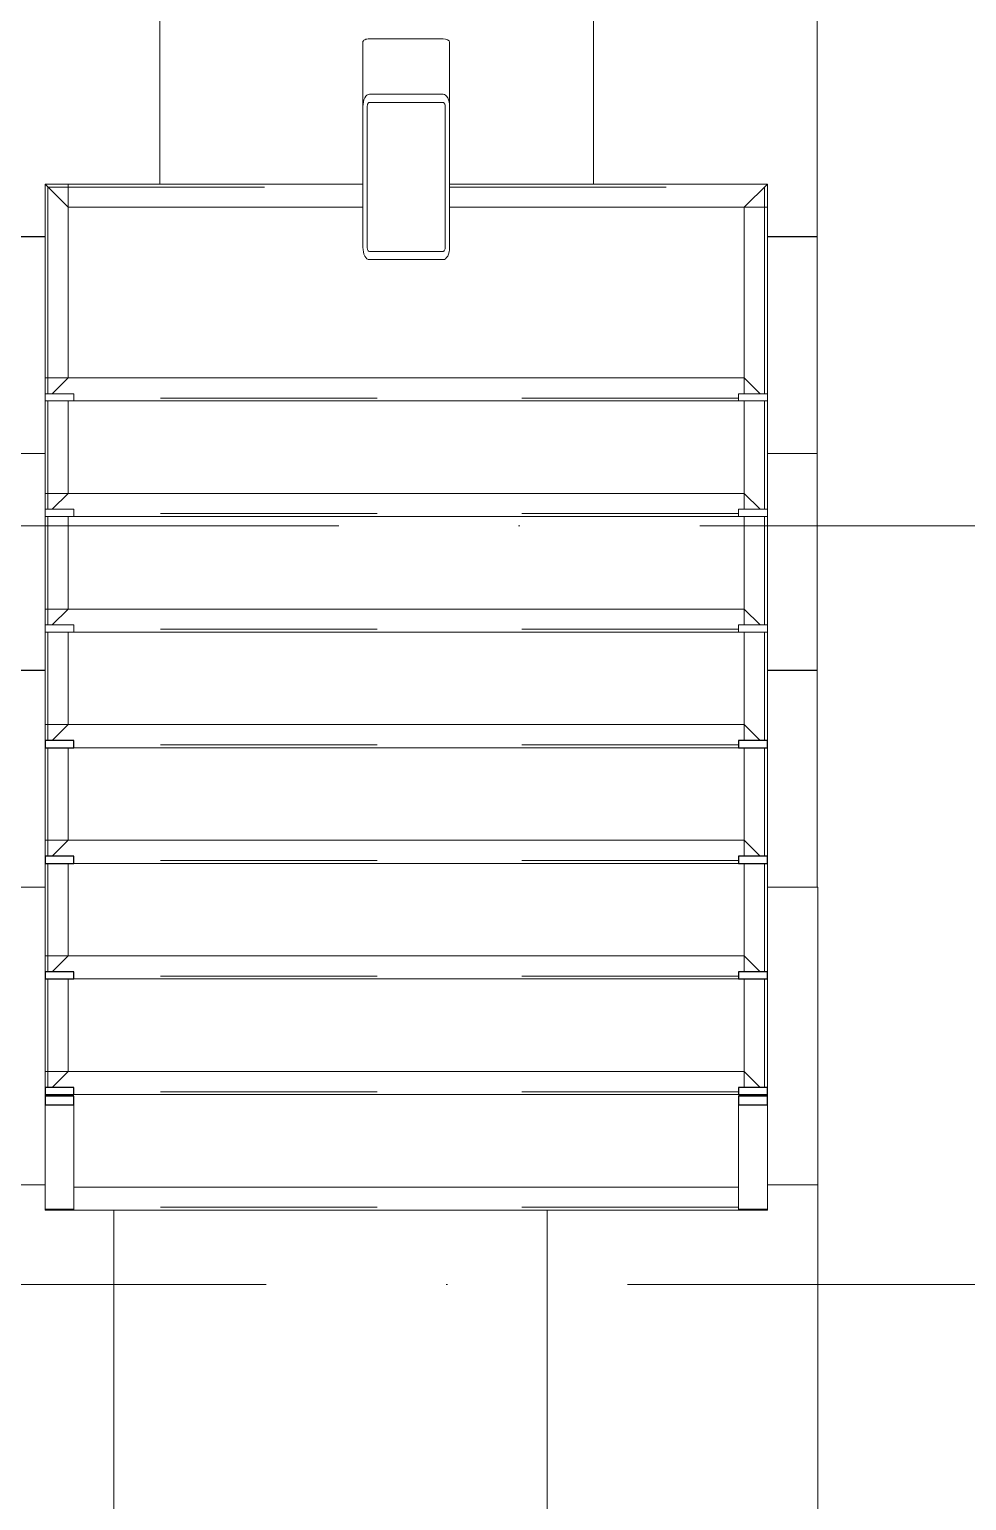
# Model space of a CAD drawing. Header units: millimetres. Extents: x 97 to 61947, y -4357 to 61202.
# Drawn here: x 44119 to 45416, y 53326 to 55362 of the extents above; entities that cross this region are included whole.
import ezdxf

# ---------------------------------------------------------------- set-up
doc = ezdxf.new("R2010")
doc.units = ezdxf.units.MM
for name, pattern in [('ADSK_Линия сетки', [2500, 2000, -250, 0, -250]), ('ADSK_Невидимые', [500, 300, -200]), ('ADSK_Невидимые_2_', [500, 300, -200])]:
    doc.linetypes.add(name, pattern=pattern)
for name, color, linetype, lineweight in [('A-FLOR-____-OTLN', 192, 'Continuous', 9), ('A-FLOR-____-PATT', 8, 'Continuous', 9), ('A-GENM-____-HDLN', 13, 'ADSK_Невидимые_2_', 9), ('A-GENM-____-MCUT', 13, 'Continuous', 9), ('A-GENM-____-OTLN', 13, 'Continuous', 9), ('S-GRID-____-OTLN', 1, 'Continuous', 9), ('S-STRS-____-OTLN', 31, 'Continuous', 9)]:
    doc.layers.add(name, color=color, linetype=linetype, lineweight=lineweight)
pattern_1 = [(270, (136699, 53275), (600, 4e-14), []), (0, (136699, 53275), (0, 600), [])]

# ---------------------------------------------------------------- blocks, each defined once
blk = doc.blocks.new('ОМ_Труба_ГОСТ 8639-82 - ОМ_Труба_ГОСТ 8639-82-25160807-О_АИ_ПП_12_600_Целиком')
at = {"layer": 'A-GENM-____-OTLN', "color": 250}
for p, q in [((137670, 55344.4), (137670, 55255.2)), ((137679, 55349.1), (137781, 55349.1)), ((137790, 55255.2), (137790, 55344.4)), ((137679, 55272.4), (137781, 55272.4)), ((137781, 55260.9), (137679, 55260.9)), ((137670, 55060.6), (137670, 55255.2)), ((137676, 55255.2), (137676, 55060.6)), ((137784, 55060.6), (137784, 55255.2)), ((137790, 55255.2), (137790, 55060.6)), ((137679, 55054.9), (137781, 55054.9)), ((137781, 55043.4), (137679, 55043.4))]:
    blk.add_line(p, q, dxfattribs=at)
at = {"layer": 'A-GENM-____-OTLN', "color": 250, "flags": 128}
for points in [[(137670, 55255.2), (137670.2, 55258.5), (137670.7, 55261.8), (137671.5, 55264.7), (137672.6, 55267.3), (137674, 55269.5), (137675.6, 55271.1), (137677.2, 55272), (137679, 55272.4)], [(137679, 55260.9), (137678.4, 55260.8), (137677.9, 55260.5), (137677.3, 55260), (137676.9, 55259.2), (137676.5, 55258.4), (137676.2, 55257.4), (137676.1, 55256.3), (137676, 55255.2)], [(137781, 55272.4), (137782.8, 55272), (137784.4, 55271.1), (137786, 55269.5), (137787.4, 55267.3), (137788.5, 55264.7), (137789.3, 55261.8), (137789.8, 55258.5), (137790, 55255.2)], [(137784, 55255.2), (137783.9, 55256.3), (137783.8, 55257.4), (137783.5, 55258.4), (137783.1, 55259.2), (137782.7, 55260), (137782.1, 55260.5), (137781.6, 55260.8), (137781, 55260.9)], [(137679, 55043.4), (137677.2, 55043.7), (137675.6, 55044.7), (137674, 55046.3), (137672.6, 55048.4), (137671.5, 55051), (137670.7, 55054), (137670.2, 55057.2), (137670, 55060.6)], [(137676, 55060.6), (137676.1, 55059.5), (137676.2, 55058.4), (137676.5, 55057.4), (137676.9, 55056.5), (137677.3, 55055.8), (137677.9, 55055.3), (137678.4, 55055), (137679, 55054.9)], [(137790, 55060.6), (137789.8, 55057.2), (137789.3, 55054), (137788.5, 55051), (137787.4, 55048.4), (137786, 55046.3), (137784.4, 55044.7), (137782.8, 55043.7), (137781, 55043.4)], [(137781, 55054.9), (137781.6, 55055), (137782.1, 55055.3), (137782.7, 55055.8), (137783.1, 55056.5), (137783.5, 55057.4), (137783.8, 55058.4), (137783.9, 55059.5), (137784, 55060.6)]]:
    blk.add_lwpolyline(points, dxfattribs=at)
at = {"layer": 'A-GENM-____-OTLN', "color": 250}
for centre, start_param, end_param in [((137679, 55344.4), 1.570796, 3.141593), ((137781, 55344.4), 0, 1.570796)]:
    blk.add_ellipse(centre, major_axis=(9, 0), ratio=0.524097, start_param=start_param, end_param=end_param, dxfattribs=at)
blk = doc.blocks.new('ОМ_Уголок_ГОСТ 8509-93 - ОМ_Уголок_ГОСТ 8509-93-25102380-О_АИ_ПП_12_600_Целиком')
at = {"layer": 'A-GENM-____-HDLN', "color": 250, "linetype": 'ADSK_Невидимые'}
for p, q in [((4, 4), (440, 4)), ((560, 4), (996, 4))]:
    blk.add_line(p, q, dxfattribs=at)
at = {"layer": 'A-GENM-____-OTLN', "color": 250}
for p, q in [((0, 0), (32, 32)), ((440, 32), (32, 32)), ((1000, 32), (560, 32)), ((1000, 0), (1000, 32)), ((0, 0), (440, 0)), ((560, 0), (1000, 0))]:
    blk.add_line(p, q, dxfattribs=at)
blk = doc.blocks.new('ОМ_Уголок_ГОСТ 8509-93 - ОМ_Уголок_ГОСТ 8509-93-V1-О_АИ_ПП_12_600_Целиком')
at = {"layer": 'A-GENM-____-HDLN', "color": 250, "linetype": 'ADSK_Невидимые'}
blk.add_line((40, 4), (960, 4), dxfattribs=at)
at = {"layer": 'A-GENM-____-OTLN', "color": 250}
for p, q in [((10, 10), (32, 32)), ((1000, 32), (32, 32)), ((1000, 10), (1000, 32)), ((40, 0), (960, 0))]:
    blk.add_line(p, q, dxfattribs=at)
blk = doc.blocks.new('ОМ_Уголок_ГОСТ 8509-93 - ОМ_Уголок_ГОСТ 8509-93-25102381-О_АИ_ПП_12_600_Целиком')
at = {"layer": 'A-GENM-____-HDLN', "color": 250, "linetype": 'ADSK_Невидимые'}
blk.add_line((10, 4), (296, 4), dxfattribs=at)
at = {"layer": 'A-GENM-____-OTLN', "color": 250}
for p, q in [((10, 10), (32, 32)), ((300, 32), (32, 32)), ((300, 0), (300, 32)), ((10, 0), (300, 0))]:
    blk.add_line(p, q, dxfattribs=at)
blk = doc.blocks.new('ОМ_Уголок_ГОСТ 8509-93 - ОМ_Уголок_ГОСТ 8509-93-V2-О_АИ_ПП_12_600_Целиком')
at = {"layer": 'A-GENM-____-HDLN', "color": 250, "linetype": 'ADSK_Невидимые'}
blk.add_line((4, 4), (290, 4), dxfattribs=at)
at = {"layer": 'A-GENM-____-OTLN', "color": 250}
for p, q in [((0, 0), (32, 32)), ((290, 32), (32, 32)), ((0, 0), (290, 0))]:
    blk.add_line(p, q, dxfattribs=at)
blk = doc.blocks.new('ОМ_Уголок_ГОСТ 8509-93 - ОМ_Уголок_ГОСТ 8509-93-V3-О_АИ_ПП_12_600_Целиком')
at = {"layer": 'A-GENM-____-HDLN', "color": 250, "linetype": 'ADSK_Невидимые'}
blk.add_line((10, 4), (160, 4), dxfattribs=at)
at = {"layer": 'A-GENM-____-OTLN', "color": 250}
for p, q in [((10, 10), (32, 32)), ((160, 32), (32, 32)), ((10, 0), (160, 0))]:
    blk.add_line(p, q, dxfattribs=at)
blk = doc.blocks.new('ОМ_Уголок_ГОСТ 8509-93 - ОМ_Уголок_ГОСТ 8509-93-V4-О_АИ_ПП_12_600_Целиком')
at = {"layer": 'A-GENM-____-HDLN', "color": 250, "linetype": 'ADSK_Невидимые'}
blk.add_line((140, 4), (290, 4), dxfattribs=at)
at = {"layer": 'A-GENM-____-OTLN', "color": 250}
for p, q in [((290, 32), (140, 32)), ((140, 0), (290, 0))]:
    blk.add_line(p, q, dxfattribs=at)
blk = doc.blocks.new('ОМ_Уголок_ГОСТ 8509-93 - ОМ_Уголок_ГОСТ 8509-93-V5-О_АИ_ПП_12_600_Целиком')
at = {"layer": 'A-GENM-____-HDLN', "color": 250, "linetype": 'ADSK_Невидимые'}
blk.add_line((40, 4), (960, 4), dxfattribs=at)
at = {"layer": 'A-GENM-____-OTLN', "color": 250}
for p, q in [((960, 32), (40, 32)), ((40, 0), (960, 0))]:
    blk.add_line(p, q, dxfattribs=at)
blk = doc.blocks.new('ОМ_Уголок_ГОСТ 8509-93 - ОМ_Уголок_ГОСТ 8509-93-V6-О_АИ_ПП_12_600_Целиком')
at = {"layer": 'A-GENM-____-HDLN', "color": 250, "linetype": 'ADSK_Невидимые'}
blk.add_line((157.7, 4), (160, 4), dxfattribs=at)
at = {"layer": 'A-GENM-____-OTLN', "color": 250}
for p, q in [((160, 32), (157.7, 32)), ((157.7, 0), (160, 0))]:
    blk.add_line(p, q, dxfattribs=at)
blk = doc.blocks.new('ОМ_Уголок_ГОСТ 8509-93 - ОМ_Уголок_ГОСТ 8509-93-V7-О_АИ_ПП_12_600_Целиком')
at = {"layer": 'A-GENM-____-HDLN', "color": 250, "linetype": 'ADSK_Невидимые'}
blk.add_line((140, 4), (142.3, 4), dxfattribs=at)
at = {"layer": 'A-GENM-____-OTLN', "color": 250}
for p, q in [((142.3, 32), (140, 32)), ((140, 0), (142.3, 0))]:
    blk.add_line(p, q, dxfattribs=at)
blk = doc.blocks.new('ОМ_Полоса_Трапеция прямоугольная_Прокат_ГОСТ 103-2006 - ОМ_Полоса_Трапеция прямоугольная_Прокат_ГОСТ 103-2006-25167845-О_АИ_ПП_12_600_Целиком')
at = {"layer": 'A-GENM-____-OTLN', "color": 250}
for p, q in [((138190, 54847.9), (138190, 54857.9)), ((138190, 54857.9), (138230, 54857.9)), ((138230, 54857.9), (138230, 54847.9)), ((138230, 54847.9), (138190, 54847.9))]:
    blk.add_line(p, q, dxfattribs=at)
blk = doc.blocks.new('ОМ_Полоса_Трапеция прямоугольная_Прокат_ГОСТ 103-2006 - ОМ_Полоса_Трапеция прямоугольная_Прокат_ГОСТ 103-2006-V8-О_АИ_ПП_12_600_Целиком')
at = {"layer": 'A-GENM-____-MCUT', "color": 130, "lineweight": 25}
for p, q in [((138190, 54377.9), (138190, 54367.9)), ((138230, 54377.9), (138190, 54377.9)), ((138190, 54367.9), (138230, 54367.9)), ((138230, 54367.9), (138230, 54377.9))]:
    blk.add_line(p, q, dxfattribs=at)
blk = doc.blocks.new('ОМ_Полоса_Трапеция прямоугольная_Прокат_ГОСТ 103-2006 - ОМ_Полоса_Трапеция прямоугольная_Прокат_ГОСТ 103-2006-V9-О_АИ_ПП_12_600_Целиком')
at = {"layer": 'A-GENM-____-MCUT', "color": 130, "lineweight": 25}
for p, q in [((138190, 54217.9), (138190, 54207.9)), ((138230, 54217.9), (138190, 54217.9)), ((138190, 54207.9), (138230, 54207.9)), ((138230, 54207.9), (138230, 54217.9))]:
    blk.add_line(p, q, dxfattribs=at)
blk = doc.blocks.new('ОМ_Полоса_Трапеция прямоугольная_Прокат_ГОСТ 103-2006 - ОМ_Полоса_Трапеция прямоугольная_Прокат_ГОСТ 103-2006-V10-О_АИ_ПП_12_600_Целиком')
at = {"layer": 'A-GENM-____-MCUT', "color": 130, "lineweight": 25}
for p, q in [((138190, 54057.9), (138190, 54047.9)), ((138230, 54057.9), (138190, 54057.9)), ((138230, 54047.9), (138230, 54057.9)), ((138190, 54047.9), (138230, 54047.9))]:
    blk.add_line(p, q, dxfattribs=at)
blk = doc.blocks.new('ОМ_Полоса_Трапеция прямоугольная_Прокат_ГОСТ 103-2006 - ОМ_Полоса_Трапеция прямоугольная_Прокат_ГОСТ 103-2006-V11-О_АИ_ПП_12_600_Целиком')
at = {"layer": 'A-GENM-____-MCUT', "color": 130, "lineweight": 25}
for p, q in [((138190, 53897.9), (138190, 53887.9)), ((138230, 53897.9), (138190, 53897.9)), ((138230, 53887.9), (138230, 53897.9)), ((138190, 53887.9), (138230, 53887.9))]:
    blk.add_line(p, q, dxfattribs=at)
blk = doc.blocks.new('ОМ_Полоса_Прокат_ГОСТ 103-2006 - ОМ_Полоса_Прокат_ГОСТ 103-2006-25164100-О_АИ_ПП_12_600_Целиком')
at = {"layer": 'A-GENM-____-OTLN', "color": 250}
for p, q in [((138190, 53729.4), (138190, 53727.9)), ((138190, 53727.9), (138230, 53727.9)), ((138230, 53727.9), (138230, 53729.4))]:
    blk.add_line(p, q, dxfattribs=at)
blk = doc.blocks.new('ОМ_Полоса_Прокат_ГОСТ 103-2006 - ОМ_Полоса_Прокат_ГОСТ 103-2006-37318203-О_АИ_ПП_12_600_Целиком')
at = {"layer": 'A-GENM-____-MCUT', "color": 130, "lineweight": 25}
for p, q in [((138190, 53885.6), (138190, 53873.8)), ((138230, 53885.6), (138190, 53885.6)), ((138190, 53873.8), (138230, 53873.8)), ((138230, 53873.8), (138230, 53885.6))]:
    blk.add_line(p, q, dxfattribs=at)
at = {"layer": 'A-GENM-____-OTLN', "color": 250}
for p, q in [((138190, 53729.4), (138190, 53873.8)), ((138230, 53873.8), (138230, 53729.4)), ((138230, 53729.4), (138190, 53729.4))]:
    blk.add_line(p, q, dxfattribs=at)
blk = doc.blocks.new('ОМ_Полоса_Трапеция прямоугольная_Прокат_ГОСТ 103-2006 - ОМ_Полоса_Трапеция прямоугольная_Прокат_ГОСТ 103-2006-25167889-О_АИ_ПП_12_600_Целиком')
at = {"layer": 'A-GENM-____-OTLN', "color": 250}
for p, q in [((137230, 54857.9), (137270, 54857.9)), ((137230, 54847.9), (137230, 54857.9)), ((137270, 54857.9), (137270, 54847.9)), ((137270, 54847.9), (137230, 54847.9))]:
    blk.add_line(p, q, dxfattribs=at)
blk = doc.blocks.new('ОМ_Полоса_Трапеция прямоугольная_Прокат_ГОСТ 103-2006 - ОМ_Полоса_Трапеция прямоугольная_Прокат_ГОСТ 103-2006-V12-О_АИ_ПП_12_600_Целиком')
at = {"layer": 'A-GENM-____-MCUT', "color": 130, "lineweight": 25}
for p, q in [((137270, 54377.9), (137230, 54377.9)), ((137230, 54377.9), (137230, 54367.9)), ((137230, 54367.9), (137270, 54367.9)), ((137270, 54367.9), (137270, 54377.9))]:
    blk.add_line(p, q, dxfattribs=at)
blk = doc.blocks.new('ОМ_Полоса_Трапеция прямоугольная_Прокат_ГОСТ 103-2006 - ОМ_Полоса_Трапеция прямоугольная_Прокат_ГОСТ 103-2006-V13-О_АИ_ПП_12_600_Целиком')
at = {"layer": 'A-GENM-____-MCUT', "color": 130, "lineweight": 25}
for p, q in [((137270, 54217.9), (137230, 54217.9)), ((137230, 54217.9), (137230, 54207.9)), ((137230, 54207.9), (137270, 54207.9)), ((137270, 54207.9), (137270, 54217.9))]:
    blk.add_line(p, q, dxfattribs=at)
blk = doc.blocks.new('ОМ_Полоса_Трапеция прямоугольная_Прокат_ГОСТ 103-2006 - ОМ_Полоса_Трапеция прямоугольная_Прокат_ГОСТ 103-2006-V14-О_АИ_ПП_12_600_Целиком')
at = {"layer": 'A-GENM-____-MCUT', "color": 130, "lineweight": 25}
for p, q in [((137270, 54057.9), (137230, 54057.9)), ((137230, 54057.9), (137230, 54047.9)), ((137270, 54047.9), (137270, 54057.9)), ((137230, 54047.9), (137270, 54047.9))]:
    blk.add_line(p, q, dxfattribs=at)
blk = doc.blocks.new('ОМ_Полоса_Трапеция прямоугольная_Прокат_ГОСТ 103-2006 - ОМ_Полоса_Трапеция прямоугольная_Прокат_ГОСТ 103-2006-V15-О_АИ_ПП_12_600_Целиком')
at = {"layer": 'A-GENM-____-MCUT', "color": 130, "lineweight": 25}
for p, q in [((137270, 53897.9), (137230, 53897.9)), ((137230, 53897.9), (137230, 53887.9)), ((137270, 53887.9), (137270, 53897.9)), ((137230, 53887.9), (137270, 53887.9))]:
    blk.add_line(p, q, dxfattribs=at)
blk = doc.blocks.new('ОМ_Полоса_Прокат_ГОСТ 103-2006 - ОМ_Полоса_Прокат_ГОСТ 103-2006-25164144-О_АИ_ПП_12_600_Целиком')
at = {"layer": 'A-GENM-____-OTLN', "color": 250}
for p, q in [((137230, 53729.4), (137230, 53727.9)), ((137230, 53727.9), (137270, 53727.9)), ((137270, 53727.9), (137270, 53729.4))]:
    blk.add_line(p, q, dxfattribs=at)
blk = doc.blocks.new('ОМ_Полоса_Прокат_ГОСТ 103-2006 - ОМ_Полоса_Прокат_ГОСТ 103-2006-37318159-О_АИ_ПП_12_600_Целиком')
at = {"layer": 'A-GENM-____-MCUT', "color": 130, "lineweight": 25}
for p, q in [((137270, 53885.6), (137230, 53885.6)), ((137230, 53885.6), (137230, 53873.8)), ((137230, 53873.8), (137270, 53873.8)), ((137270, 53873.8), (137270, 53885.6))]:
    blk.add_line(p, q, dxfattribs=at)
at = {"layer": 'A-GENM-____-OTLN', "color": 250}
for p, q in [((137230, 53729.4), (137230, 53873.8)), ((137270, 53873.8), (137270, 53729.4)), ((137270, 53729.4), (137230, 53729.4))]:
    blk.add_line(p, q, dxfattribs=at)
blk = doc.blocks.new('0083_СОШ675_АР_R22_rvt-1-О_АИ_ПП_12_600_Целиком')
at = {"layer": 'S-STRS-____-OTLN', "lineweight": 5}
h = blk.add_hatch(dxfattribs=at)
h.set_pattern_fill('FP_12', color=256, style=0, pattern_type=2)
h.set_pattern_definition(pattern_1)
h.paths.add_polyline_path([(136710, 55075), (137230, 55075), (137230, 55147.9), (137670, 55147.9), (137670.7, 55346.1), (137672.6, 55347.7), (137679, 55349.1), (137786, 55348.2), (137789.7, 55345.6), (137790, 55344.4), (137790, 55147.9), (138230, 55147.9), (138230, 55075), (138299, 55075), (138299, 55375), (136710, 55375)])
h = blk.add_hatch(dxfattribs=at)
h.set_pattern_fill('FP_12', color=256, style=0, pattern_type=2)
h.set_pattern_definition(pattern_1)
h.paths.add_polyline_path([(138299, 54775), (138299, 55075), (138230, 55075), (138230, 54775), (138292.8, 54775)])
h.paths.add_polyline_path([(136710, 54775), (137230, 54775), (137230, 55075), (136710, 55075)])
h = blk.add_hatch(dxfattribs=at)
h.set_pattern_fill('FP_12', color=256, style=0, pattern_type=2)
h.set_pattern_definition(pattern_1)
h.paths.add_polyline_path([(136700, 54475), (136700, 54475), (136700, 54680.7)])
h.paths.add_polyline_path([(138299, 54475), (138299, 54775), (138230, 54775), (138230, 54475), (138292.8, 54475)])
h.paths.add_polyline_path([(136710, 54475), (137230, 54475), (137230, 54775), (136710, 54775), (136710, 54680.7)])
h = blk.add_hatch(dxfattribs=at)
h.set_pattern_fill('FP_12', color=256, style=0, pattern_type=2)
h.set_pattern_definition(pattern_1)
h.paths.add_polyline_path([(138299, 54175), (138299, 54475), (138230, 54475), (138230, 54175), (138292.8, 54175)])
h.paths.add_polyline_path([(136700, 54175), (136700, 54175), (136700, 54475)])
h.paths.add_polyline_path([(137230, 54175), (137230, 54475), (136710, 54475), (136710, 54175), (137207.2, 54175)])
at = {"layer": 'S-STRS-____-OTLN', "color": 50, "lineweight": 5}
for p, q in [((138299, 55075), (138299, 55375)), ((136710, 55075), (137230, 55075)), ((136710, 55075), (137230, 55075)), ((138230, 55075), (138299, 55075)), ((138230, 55075), (138299, 55075)), ((138299, 54775), (138299, 55075)), ((136710, 54775), (137230, 54775)), ((136710, 54775), (137230, 54775)), ((138230, 54775), (138299, 54775)), ((138230, 54775), (138299, 54775)), ((138299, 54475), (138299, 54775)), ((136710, 54475), (137230, 54475)), ((136710, 54475), (137230, 54475)), ((138230, 54475), (138299, 54475)), ((138230, 54475), (138299, 54475)), ((138299, 54175), (138299, 54475))]:
    blk.add_line(p, q, dxfattribs=at)
at = {"layer": 'A-GENM-____-OTLN', "color": 250, "lineweight": 9}
for name, p in [('ОМ_Труба_ГОСТ 8639-82 - ОМ_Труба_ГОСТ 8639-82-25160807-О_АИ_ПП_12_600_Целиком', (0, 0)), ('ОМ_Полоса_Трапеция прямоугольная_Прокат_ГОСТ 103-2006 - ОМ_Полоса_Трапеция прямоугольная_Прокат_ГОСТ 103-2006-25167889-О_АИ_ПП_12_600_Целиком', (0, 0)), ('ОМ_Полоса_Трапеция прямоугольная_Прокат_ГОСТ 103-2006 - ОМ_Полоса_Трапеция прямоугольная_Прокат_ГОСТ 103-2006-25167845-О_АИ_ПП_12_600_Целиком', (0, 0)), ('ОМ_Полоса_Трапеция прямоугольная_Прокат_ГОСТ 103-2006 - ОМ_Полоса_Трапеция прямоугольная_Прокат_ГОСТ 103-2006-25167889-О_АИ_ПП_12_600_Целиком', (0, -160)), ('ОМ_Полоса_Трапеция прямоугольная_Прокат_ГОСТ 103-2006 - ОМ_Полоса_Трапеция прямоугольная_Прокат_ГОСТ 103-2006-25167845-О_АИ_ПП_12_600_Целиком', (0, -160)), ('ОМ_Полоса_Трапеция прямоугольная_Прокат_ГОСТ 103-2006 - ОМ_Полоса_Трапеция прямоугольная_Прокат_ГОСТ 103-2006-25167889-О_АИ_ПП_12_600_Целиком', (0, -320)), ('ОМ_Полоса_Трапеция прямоугольная_Прокат_ГОСТ 103-2006 - ОМ_Полоса_Трапеция прямоугольная_Прокат_ГОСТ 103-2006-25167845-О_АИ_ПП_12_600_Целиком', (0, -320)), ('ОМ_Полоса_Трапеция прямоугольная_Прокат_ГОСТ 103-2006 - ОМ_Полоса_Трапеция прямоугольная_Прокат_ГОСТ 103-2006-V12-О_АИ_ПП_12_600_Целиком', (0, 0)), ('ОМ_Полоса_Трапеция прямоугольная_Прокат_ГОСТ 103-2006 - ОМ_Полоса_Трапеция прямоугольная_Прокат_ГОСТ 103-2006-V8-О_АИ_ПП_12_600_Целиком', (0, 0)), ('ОМ_Полоса_Трапеция прямоугольная_Прокат_ГОСТ 103-2006 - ОМ_Полоса_Трапеция прямоугольная_Прокат_ГОСТ 103-2006-V13-О_АИ_ПП_12_600_Целиком', (0, 0)), ('ОМ_Полоса_Трапеция прямоугольная_Прокат_ГОСТ 103-2006 - ОМ_Полоса_Трапеция прямоугольная_Прокат_ГОСТ 103-2006-V9-О_АИ_ПП_12_600_Целиком', (0, 0)), ('ОМ_Полоса_Трапеция прямоугольная_Прокат_ГОСТ 103-2006 - ОМ_Полоса_Трапеция прямоугольная_Прокат_ГОСТ 103-2006-V14-О_АИ_ПП_12_600_Целиком', (0, 0)), ('ОМ_Полоса_Трапеция прямоугольная_Прокат_ГОСТ 103-2006 - ОМ_Полоса_Трапеция прямоугольная_Прокат_ГОСТ 103-2006-V10-О_АИ_ПП_12_600_Целиком', (0, 0)), ('ОМ_Полоса_Трапеция прямоугольная_Прокат_ГОСТ 103-2006 - ОМ_Полоса_Трапеция прямоугольная_Прокат_ГОСТ 103-2006-V15-О_АИ_ПП_12_600_Целиком', (0, 0)), ('ОМ_Полоса_Трапеция прямоугольная_Прокат_ГОСТ 103-2006 - ОМ_Полоса_Трапеция прямоугольная_Прокат_ГОСТ 103-2006-V11-О_АИ_ПП_12_600_Целиком', (0, 0)), ('ОМ_Полоса_Прокат_ГОСТ 103-2006 - ОМ_Полоса_Прокат_ГОСТ 103-2006-37318159-О_АИ_ПП_12_600_Целиком', (0, 0)), ('ОМ_Полоса_Прокат_ГОСТ 103-2006 - ОМ_Полоса_Прокат_ГОСТ 103-2006-37318203-О_АИ_ПП_12_600_Целиком', (0, 0)), ('ОМ_Полоса_Прокат_ГОСТ 103-2006 - ОМ_Полоса_Прокат_ГОСТ 103-2006-25164144-О_АИ_ПП_12_600_Целиком', (0, 0)), ('ОМ_Полоса_Прокат_ГОСТ 103-2006 - ОМ_Полоса_Прокат_ГОСТ 103-2006-25164100-О_АИ_ПП_12_600_Целиком', (0, 0))]:
    blk.add_blockref(name, p, dxfattribs=at)
at = {"layer": 'A-GENM-____-OTLN', "color": 250, "lineweight": 9, "extrusion": (0, 0, -1)}
for name, p, rotation in [('ОМ_Уголок_ГОСТ 8509-93 - ОМ_Уголок_ГОСТ 8509-93-25102380-О_АИ_ПП_12_600_Целиком', (-137230, 55147.9), 180), ('ОМ_Уголок_ГОСТ 8509-93 - ОМ_Уголок_ГОСТ 8509-93-25102381-О_АИ_ПП_12_600_Целиком', (-137230, 54847.9), 90.00000000000031), ('ОМ_Уголок_ГОСТ 8509-93 - ОМ_Уголок_ГОСТ 8509-93-V2-О_АИ_ПП_12_600_Целиком', (-138230, 55147.9), 270.0000000000005), ('ОМ_Уголок_ГОСТ 8509-93 - ОМ_Уголок_ГОСТ 8509-93-V3-О_АИ_ПП_12_600_Целиком', (-137230, 54687.9), 90.00000000000031), ('ОМ_Уголок_ГОСТ 8509-93 - ОМ_Уголок_ГОСТ 8509-93-V4-О_АИ_ПП_12_600_Целиком', (-138230, 54987.9), 270.0000000000005), ('ОМ_Уголок_ГОСТ 8509-93 - ОМ_Уголок_ГОСТ 8509-93-V3-О_АИ_ПП_12_600_Целиком', (-137230, 54527.9), 90.00000000000031), ('ОМ_Уголок_ГОСТ 8509-93 - ОМ_Уголок_ГОСТ 8509-93-V4-О_АИ_ПП_12_600_Целиком', (-138230, 54827.9), 270.0000000000005), ('ОМ_Уголок_ГОСТ 8509-93 - ОМ_Уголок_ГОСТ 8509-93-V3-О_АИ_ПП_12_600_Целиком', (-137230, 54367.9), 90.00000000000031), ('ОМ_Уголок_ГОСТ 8509-93 - ОМ_Уголок_ГОСТ 8509-93-V4-О_АИ_ПП_12_600_Целиком', (-138230, 54667.9), 270.0000000000005), ('ОМ_Уголок_ГОСТ 8509-93 - ОМ_Уголок_ГОСТ 8509-93-V3-О_АИ_ПП_12_600_Целиком', (-137230, 54207.9), 90.00000000000031), ('ОМ_Уголок_ГОСТ 8509-93 - ОМ_Уголок_ГОСТ 8509-93-V4-О_АИ_ПП_12_600_Целиком', (-138230, 54507.9), 270.0000000000005), ('ОМ_Уголок_ГОСТ 8509-93 - ОМ_Уголок_ГОСТ 8509-93-V3-О_АИ_ПП_12_600_Целиком', (-137230, 54047.9), 90.00000000000031), ('ОМ_Уголок_ГОСТ 8509-93 - ОМ_Уголок_ГОСТ 8509-93-V4-О_АИ_ПП_12_600_Целиком', (-138230, 54347.9), 270.0000000000005), ('ОМ_Уголок_ГОСТ 8509-93 - ОМ_Уголок_ГОСТ 8509-93-V3-О_АИ_ПП_12_600_Целиком', (-137230, 53887.9), 90.00000000000031), ('ОМ_Уголок_ГОСТ 8509-93 - ОМ_Уголок_ГОСТ 8509-93-V4-О_АИ_ПП_12_600_Целиком', (-138230, 54187.9), 270.0000000000005), ('ОМ_Уголок_ГОСТ 8509-93 - ОМ_Уголок_ГОСТ 8509-93-V6-О_АИ_ПП_12_600_Целиком', (-137230, 53727.9), 90.00000000000031), ('ОМ_Уголок_ГОСТ 8509-93 - ОМ_Уголок_ГОСТ 8509-93-V7-О_АИ_ПП_12_600_Целиком', (-138230, 54027.9), 270.0000000000005)]:
    blk.add_blockref(name, p, dxfattribs=dict(at, rotation=rotation))
for name, p in [('ОМ_Уголок_ГОСТ 8509-93 - ОМ_Уголок_ГОСТ 8509-93-V1-О_АИ_ПП_12_600_Целиком', (-138230, 54847.9)), ('ОМ_Уголок_ГОСТ 8509-93 - ОМ_Уголок_ГОСТ 8509-93-V1-О_АИ_ПП_12_600_Целиком', (-138230, 54687.9)), ('ОМ_Уголок_ГОСТ 8509-93 - ОМ_Уголок_ГОСТ 8509-93-V1-О_АИ_ПП_12_600_Целиком', (-138230, 54527.9)), ('ОМ_Уголок_ГОСТ 8509-93 - ОМ_Уголок_ГОСТ 8509-93-V1-О_АИ_ПП_12_600_Целиком', (-138230, 54367.9)), ('ОМ_Уголок_ГОСТ 8509-93 - ОМ_Уголок_ГОСТ 8509-93-V1-О_АИ_ПП_12_600_Целиком', (-138230, 54207.9)), ('ОМ_Уголок_ГОСТ 8509-93 - ОМ_Уголок_ГОСТ 8509-93-V1-О_АИ_ПП_12_600_Целиком', (-138230, 54047.9)), ('ОМ_Уголок_ГОСТ 8509-93 - ОМ_Уголок_ГОСТ 8509-93-V1-О_АИ_ПП_12_600_Целиком', (-138230, 53887.9)), ('ОМ_Уголок_ГОСТ 8509-93 - ОМ_Уголок_ГОСТ 8509-93-V5-О_АИ_ПП_12_600_Целиком', (-138230, 53727.9))]:
    blk.add_blockref(name, p, dxfattribs=at)

msp = doc.modelspace()

# ---------------------------------------------------------------- hatches: boundary and pattern name
at = {"layer": 'A-FLOR-____-PATT'}
h = msp.add_hatch(dxfattribs=at)
h.set_pattern_fill('FP_28', color=256, style=0, pattern_type=2)
h.set_pattern_definition([(180, (45435.3, 54362.5), (-7e-14, -600), []), (270, (45435.3, 54362.5), (600, 4e-14), [])])
h.paths.add_polyline_path([(47144.296357, 50110.000586), (47144.296357, 50242.500586), (47149.296357, 50242.500586), (47149.296357, 50245.000586), (47174.296357, 50245.000586), (47174.296357, 51885.000586), (47159.296357, 51885.000586), (47159.296357, 51882.5), (47144.296357, 51882.5), (47144.296357, 53251), (45559.796357, 53251), (45559.796357, 53274.999414), (45210.318278, 53274.999414), (45210.318278, 54175.000586), (45140.319278, 54175.000586), (45140.319278, 53727.889221), (44140.319278, 53727.889221), (44140.319278, 54175.000586), (43625.318278, 54175.000586), (43625.318278, 50110.000586), (45203.078999, 50110.000586)])

# ---------------------------------------------------------------- linework, layer by layer
at = {"layer": 'A-FLOR-____-OTLN'}
for p, q in [((44140.319278, 54175.000586), (43625.318278, 54175.000586)), ((45210.318278, 54175.000586), (45140.319278, 54175.000586)), ((45210.318278, 53274.999414), (45210.318278, 54175.000586))]:
    msp.add_line(p, q, dxfattribs=at)
at = {"layer": 'S-GRID-____-OTLN', "linetype": 'ADSK_Линия сетки'}
for p, q in [((40046.795213, 54675.000586), (61947.220678, 54675.000586)), ((61947.220678, 53625.11992), (40046.795213, 53625.11992))]:
    msp.add_line(p, q, dxfattribs=at)

# ---------------------------------------------------------------- block references
at = {"color": 250, "lineweight": 5}
msp.add_blockref('0083_СОШ675_АР_R22_rvt-1-О_АИ_ПП_12_600_Целиком', (-93089.681722, 0), dxfattribs=at)

doc.saveas('drawing.dxf')
